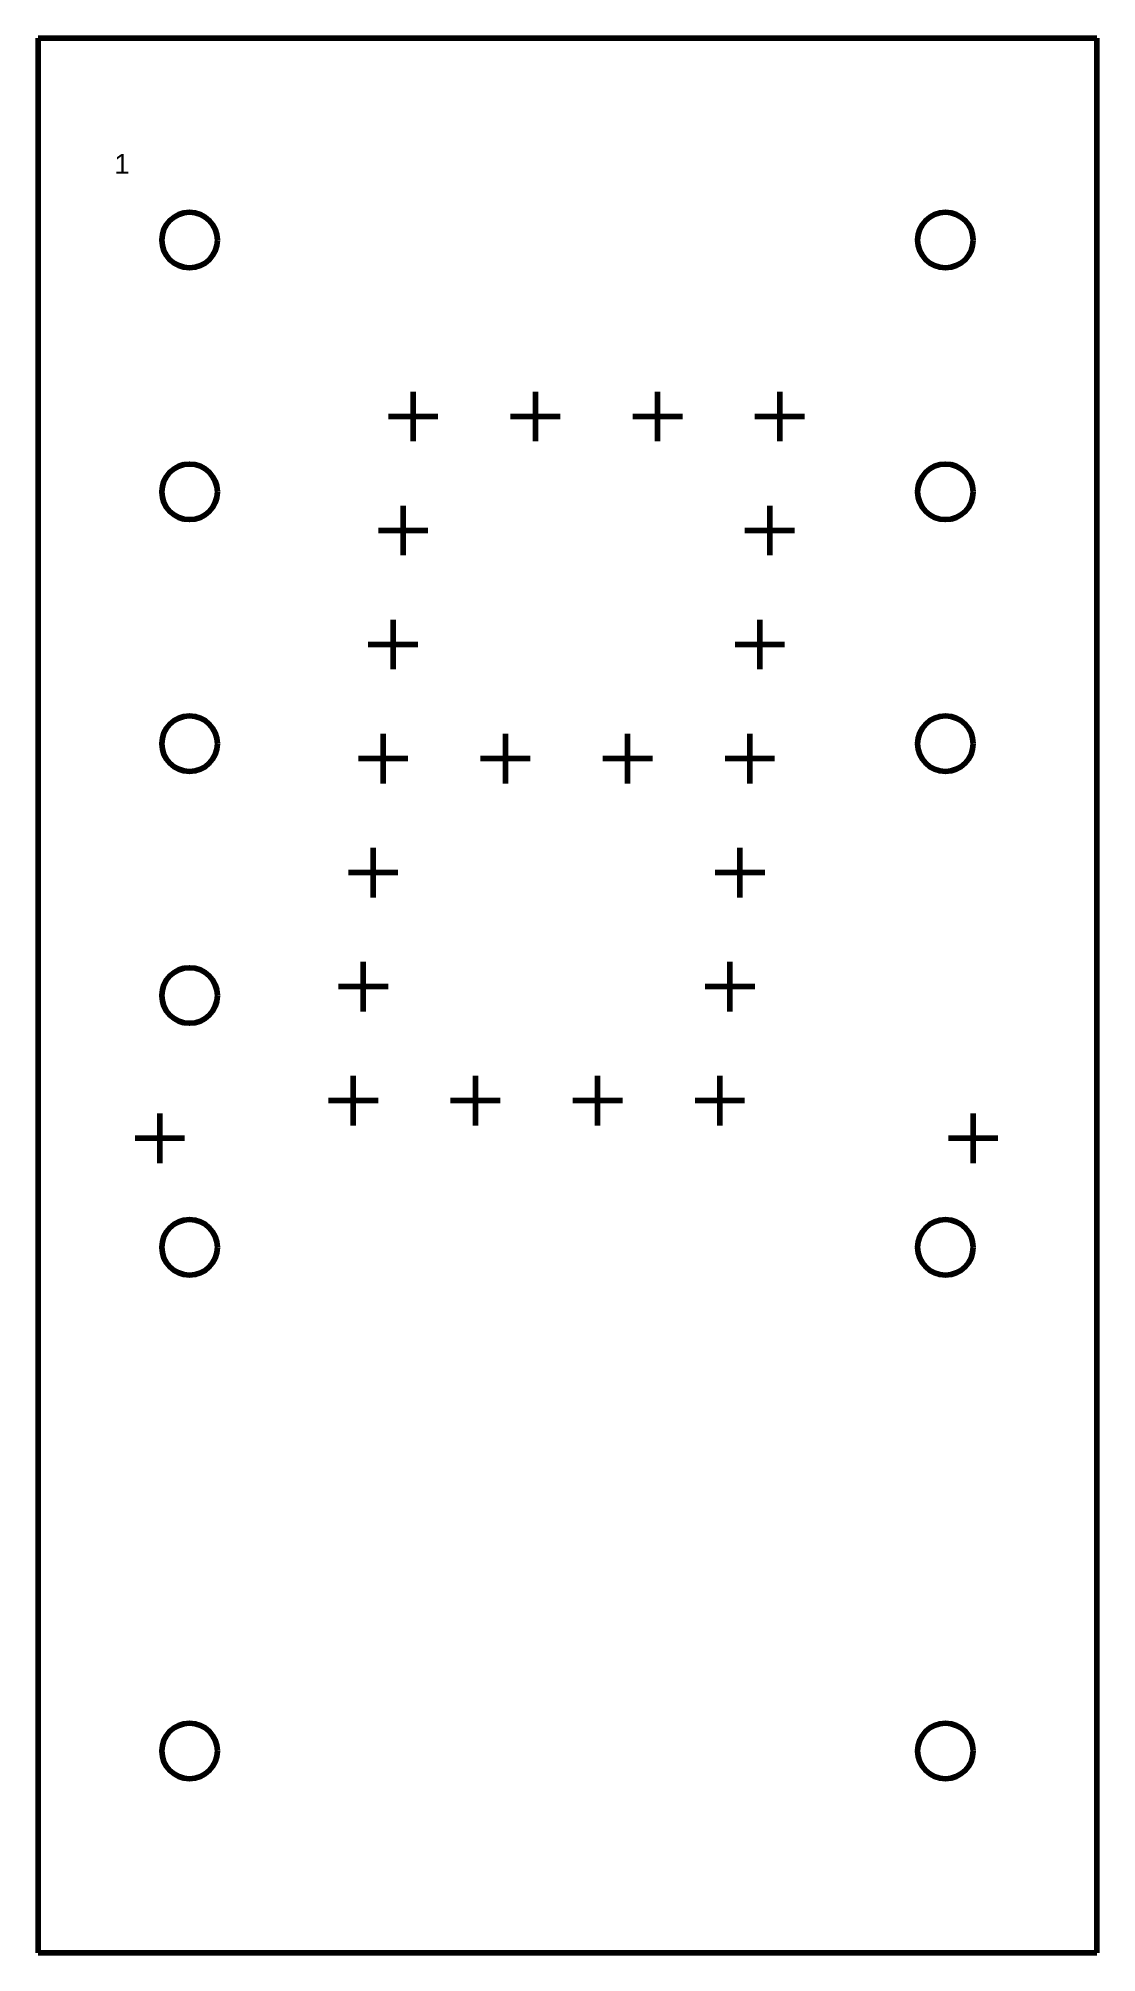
# Model space of a CAD drawing. Header units: millimetres. Extents: x 0 to 10.7, y 0 to 19.3.
import ezdxf

# ---------------------------------------------------------------- set-up
doc = ezdxf.new("R2010")
doc.units = ezdxf.units.MM
doc.header["$MEASUREMENT"] = 0
doc.linetypes.add('DOT', pattern=[0.25, 0, -0.25])
doc.styles.get("Standard").update_dxf_attribs({"font": 'arial.ttf'})

msp = doc.modelspace()

# ---------------------------------------------------------------- linework, layer by layer
at = {"lineweight": 211}
for p, q in [((10.67, 19.31), (0, 19.31)), ((0, 19.31), (0, 0)), ((10.67, 0), (10.67, 19.31)), ((3.779, 15.745), (3.779, 15.245)), ((5.011, 15.745), (5.011, 15.245)), ((6.243, 15.745), (6.243, 15.245)), ((7.475, 15.745), (7.475, 15.245)), ((4.029, 15.495), (3.529, 15.495)), ((5.261, 15.495), (4.761, 15.495)), ((6.493, 15.495), (5.993, 15.495)), ((7.725, 15.495), (7.225, 15.495)), ((3.678, 14.595), (3.678, 14.095)), ((7.374, 14.595), (7.374, 14.095)), ((3.928, 14.345), (3.428, 14.345)), ((7.624, 14.345), (7.124, 14.345)), ((3.577, 13.445), (3.577, 12.945)), ((7.274, 13.445), (7.274, 12.945)), ((3.827, 13.195), (3.327, 13.195)), ((7.524, 13.195), (7.024, 13.195)), ((3.477, 12.295), (3.477, 11.795)), ((4.709, 12.295), (4.709, 11.795)), ((5.941, 12.295), (5.941, 11.795)), ((7.173, 12.295), (7.173, 11.795)), ((3.727, 12.045), (3.227, 12.045)), ((4.959, 12.045), (4.459, 12.045)), ((6.191, 12.045), (5.691, 12.045)), ((7.423, 12.045), (6.923, 12.045)), ((3.376, 11.145), (3.376, 10.645)), ((7.073, 11.145), (7.073, 10.645)), ((3.626, 10.895), (3.126, 10.895)), ((7.323, 10.895), (6.823, 10.895)), ((3.276, 9.995), (3.276, 9.495)), ((6.972, 9.995), (6.972, 9.495)), ((3.526, 9.745), (3.026, 9.745)), ((7.222, 9.745), (6.722, 9.745)), ((3.175, 8.845), (3.175, 8.345)), ((4.407, 8.845), (4.407, 8.345)), ((5.639, 8.845), (5.639, 8.345)), ((6.871, 8.845), (6.871, 8.345)), ((3.425, 8.595), (2.925, 8.595)), ((4.657, 8.595), (4.157, 8.595)), ((5.889, 8.595), (5.389, 8.595)), ((7.121, 8.595), (6.621, 8.595)), ((1.225, 8.465), (1.225, 7.965)), ((9.425, 8.465), (9.425, 7.965)), ((1.475, 8.215), (0.975, 8.215)), ((9.175, 8.215), (9.675, 8.215)), ((0, 0), (10.67, 0))]:
    msp.add_line(p, q, dxfattribs=at)
for centre in [(1.525, 17.275), (9.145, 17.275), (1.525, 14.735), (9.145, 14.735), (1.525, 12.195), (9.145, 12.195), (1.525, 9.655), (1.525, 7.115), (9.145, 7.115), (1.525, 2.035), (9.145, 2.035)]:
    msp.add_circle(centre, 0.28, dxfattribs=at)

# ---------------------------------------------------------------- texts
at = {"linetype": 'DOT', "lineweight": 211, "insert": (0.766, 18.143), "char_height": 0.2, "attachment_point": 1}
msp.add_mtext_dynamic_manual_height_columns('1', width=0.20225, gutter_width=1, heights=[0], dxfattribs=at)

doc.saveas('drawing.dxf')
